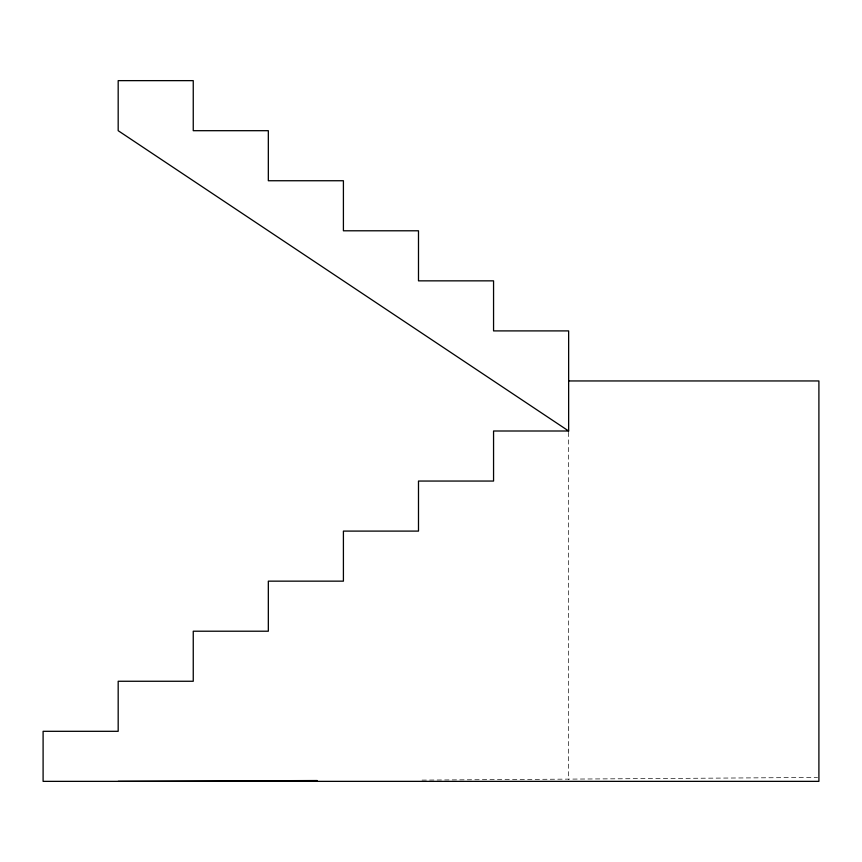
<?xml version="1.0" encoding="UTF-8"?>
<svg xmlns="http://www.w3.org/2000/svg" width="862" height="862" viewBox="0 0 862 862"><rect width="100%" height="100%" fill="white"/><g stroke="black" fill="none" stroke-linecap="round" stroke-linejoin="round"><path stroke-width="0.65" stroke-dasharray="4.31 3.23" d="M422.068 780.11L817.553 777.438M568.64 432.315L568.64 779.507"/><path stroke-width="1.29" d="M118.18 781.36L317.184 780.541M568.64 380.95L818.9 380.95L818.9 781.36L43.1 781.36L43.1 731.31L118.18 731.31L118.18 681.26L193.25 681.26L193.25 631.21L268.33 631.21L268.33 581.15L343.41 581.15L343.41 531.1L418.49 531.1L418.49 481.05L493.56 481.05L493.56 431L568.64 431L568.64 330.9L493.56 330.9L493.56 280.85L418.49 280.85L418.49 230.79L343.41 230.79L343.41 180.74L268.33 180.74L268.33 130.69L193.25 130.69L193.25 80.64L118.18 80.64L118.18 130.69L568.64 431"/></g></svg>
